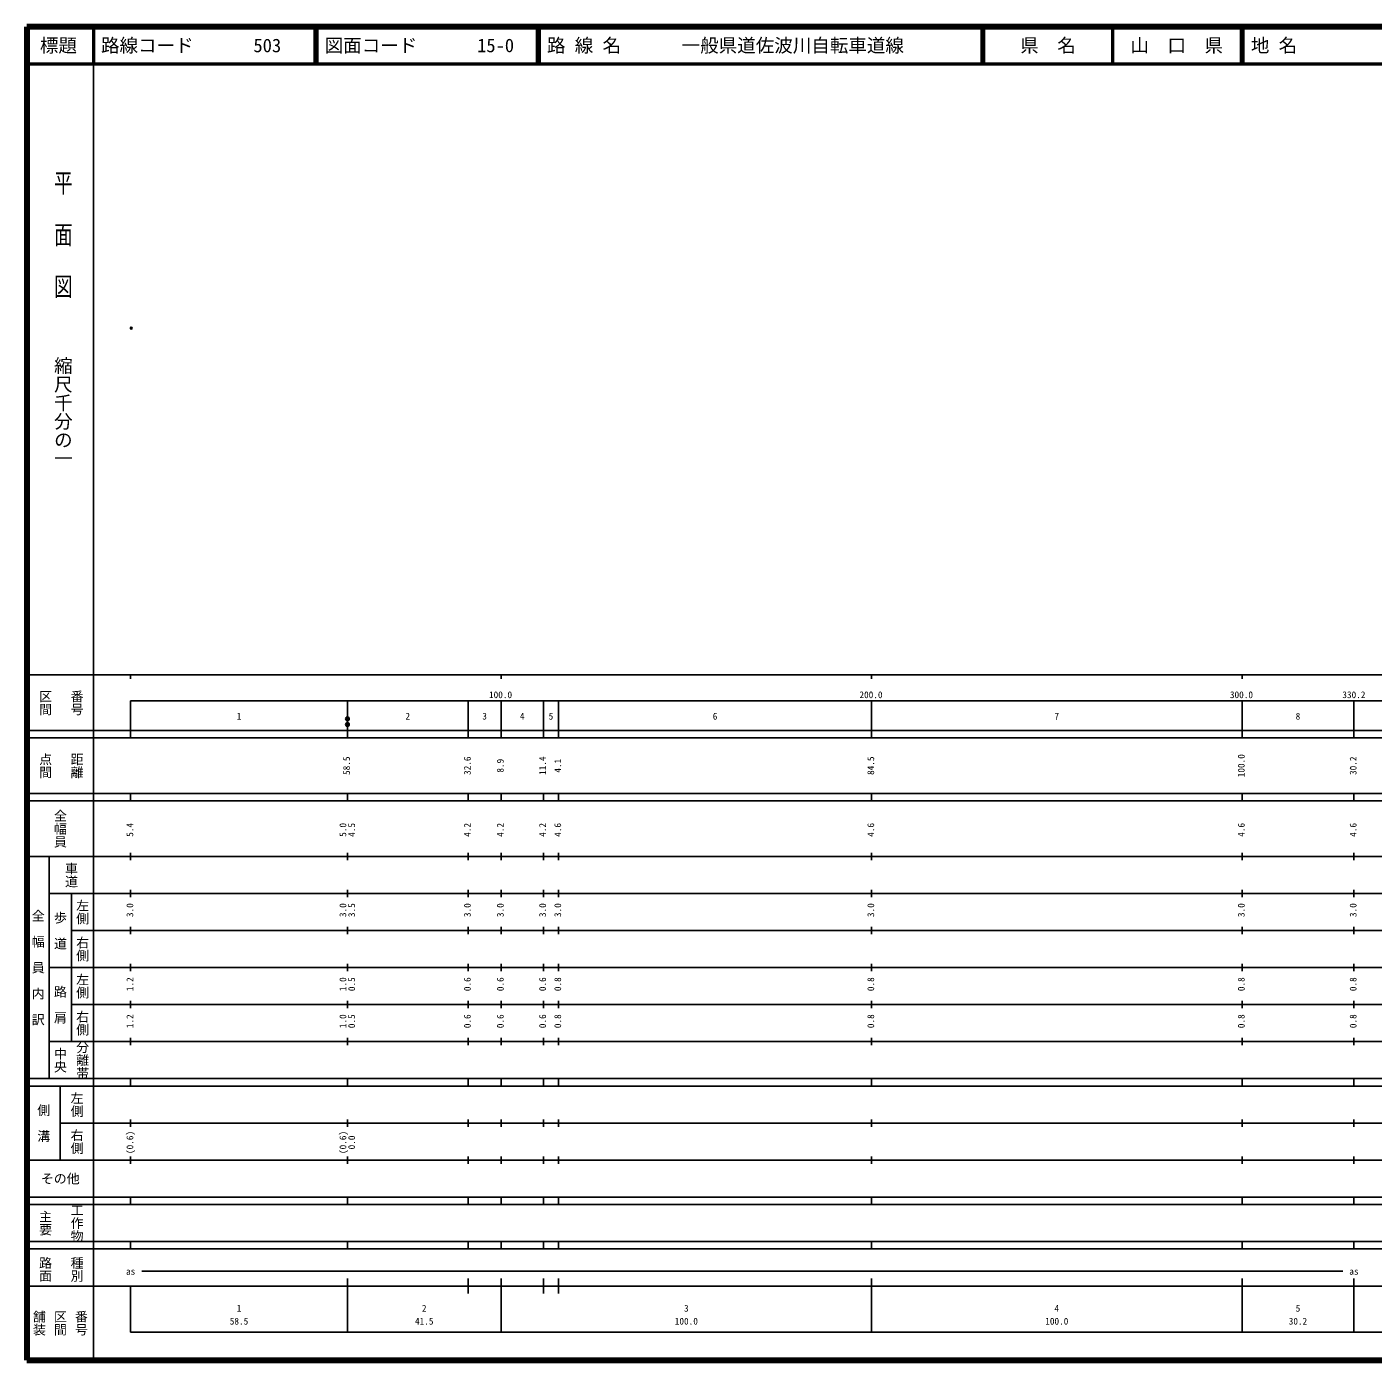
# Model space of a CAD drawing. Units: millimetres on the paper. Extents: x 40 to 680, y 20 to 380.
# Drawn here: x 40 to 403.4, y 20 to 380 of the extents above; entities that cross this region are included whole.
import ezdxf
from ezdxf.enums import TextEntityAlignment as Align

# ---------------------------------------------------------------- set-up
doc = ezdxf.new("R2010")
doc.units = ezdxf.units.MM
doc.header["$PDMODE"] = 32
doc.header["$PDSIZE"] = 0.5
doc.layers.add('M-OTRS', color=6, linetype='Continuous')
doc.layers.add('M-TTL-TXT', color=7, linetype='Continuous')
for name, color, linetype, lineweight in [('M-TTL', 2, 'Continuous', 140), ('M-TTL-BAND', 7, 'Continuous', 25), ('M-TTL-LINE', 7, 'Continuous', 50)]:
    doc.layers.add(name, color=color, linetype=linetype, lineweight=lineweight)
doc.styles.add('@ＭＳ ゴシック', font='')
doc.styles.add('ＭＳ ゴシック', font='')
doc.styles.get('@ＭＳ ゴシック').set_extended_font_data('@MS Gothic')
doc.styles.get('ＭＳ ゴシック').set_extended_font_data('MS Gothic')

msp = doc.modelspace()

# ---------------------------------------------------------------- hatches: boundary and pattern name
at = {"layer": 'M-TTL-BAND'}
for points in [[(127.003, 193.156, 1), (126.003, 193.156, 1)], [(127.004, 191.61, 1), (126.004, 191.61, 1)]]:
    msp.add_hatch(color=256, dxfattribs=at).paths.add_polyline_path(points)

# ---------------------------------------------------------------- linework, layer by layer
at = {"layer": 'M-OTRS'}
msp.add_point((68.174, 298.671), dxfattribs=at)
at = {"layer": 'M-TTL'}
for p, q in [((40, 380), (40, 20)), ((680, 380), (40, 380)), ((40, 20), (680, 20))]:
    msp.add_line(p, q, dxfattribs=at)
at = {"layer": 'M-TTL-BAND'}
for p, q in [((58, 370), (58, 20)), ((40, 205), (579, 205)), ((68, 205), (68, 204)), ((168, 205), (168, 204)), ((268, 205), (268, 204)), ((368, 205), (368, 204)), ((68, 198), (579, 198)), ((68, 198), (68, 188)), ((126.5, 188), (126.5, 198)), ((159.1, 188), (159.1, 198)), ((168, 188), (168, 198)), ((179.4, 188), (179.4, 198)), ((183.5, 188), (183.5, 198)), ((268, 188), (268, 198)), ((368, 188), (368, 198)), ((398.2, 188), (398.2, 198)), ((40, 190), (579, 190)), ((40, 188), (579, 188)), ((40, 173), (579, 173)), ((40, 171), (579, 171)), ((68, 171), (68, 173)), ((126.5, 171), (126.5, 173)), ((159.1, 171), (159.1, 173)), ((168, 171), (168, 173)), ((179.4, 171), (179.4, 173)), ((183.5, 171), (183.5, 173)), ((268, 171), (268, 173)), ((368, 171), (368, 173)), ((398.2, 171), (398.2, 173)), ((68, 155), (68, 157)), ((126.5, 155), (126.5, 157)), ((159.1, 155), (159.1, 157)), ((168, 155), (168, 157)), ((179.4, 155), (179.4, 157)), ((183.5, 155), (183.5, 157)), ((268, 155), (268, 157)), ((368, 155), (368, 157)), ((398.2, 155), (398.2, 157)), ((40, 156), (579, 156)), ((46, 96), (46, 156)), ((46, 146), (579, 146)), ((52, 146), (52, 106)), ((68, 145), (68, 147)), ((126.5, 145), (126.5, 147)), ((159.1, 145), (159.1, 147)), ((168, 145), (168, 147)), ((179.4, 145), (179.4, 147)), ((183.5, 145), (183.5, 147)), ((268, 145), (268, 147)), ((368, 145), (368, 147)), ((398.2, 145), (398.2, 147)), ((52, 136), (579, 136)), ((68, 135), (68, 137)), ((126.5, 135), (126.5, 137)), ((159.1, 135), (159.1, 137)), ((168, 135), (168, 137)), ((179.4, 135), (179.4, 137)), ((183.5, 135), (183.5, 137)), ((268, 135), (268, 137)), ((368, 135), (368, 137)), ((398.2, 135), (398.2, 137)), ((46, 126), (579, 126)), ((68, 125), (68, 127)), ((126.5, 125), (126.5, 127)), ((159.1, 125), (159.1, 127)), ((168, 125), (168, 127)), ((179.4, 125), (179.4, 127)), ((183.5, 125), (183.5, 127)), ((268, 125), (268, 127)), ((368, 125), (368, 127)), ((398.2, 125), (398.2, 127)), ((68, 115), (68, 117)), ((126.5, 115), (126.5, 117)), ((159.1, 115), (159.1, 117)), ((168, 115), (168, 117)), ((179.4, 115), (179.4, 117)), ((183.5, 115), (183.5, 117)), ((268, 115), (268, 117)), ((368, 115), (368, 117)), ((398.2, 115), (398.2, 117)), ((52, 116), (579, 116)), ((46, 106), (579, 106)), ((68, 105), (68, 107)), ((126.5, 105), (126.5, 107)), ((159.1, 105), (159.1, 107)), ((168, 105), (168, 107)), ((179.4, 105), (179.4, 107)), ((183.5, 105), (183.5, 107)), ((268, 105), (268, 107)), ((368, 105), (368, 107)), ((398.2, 105), (398.2, 107)), ((40, 96), (579, 96)), ((68, 94), (68, 96)), ((126.5, 94), (126.5, 96)), ((159.1, 94), (159.1, 96)), ((168, 94), (168, 96)), ((179.4, 94), (179.4, 96)), ((183.5, 94), (183.5, 96)), ((268, 94), (268, 96)), ((368, 94), (368, 96)), ((398.2, 94), (398.2, 96)), ((40, 94), (579, 94)), ((49, 94), (49, 74)), ((49, 84), (579, 84)), ((68, 83), (68, 85)), ((126.5, 83), (126.5, 85)), ((159.1, 83), (159.1, 85)), ((168, 83), (168, 85)), ((179.4, 83), (179.4, 85)), ((183.5, 83), (183.5, 85)), ((268, 83), (268, 85)), ((368, 83), (368, 85)), ((398.2, 83), (398.2, 85)), ((40, 74), (579, 74)), ((68, 73), (68, 75)), ((126.5, 73), (126.5, 75)), ((159.1, 73), (159.1, 75)), ((168, 73), (168, 75)), ((179.4, 73), (179.4, 75)), ((183.5, 73), (183.5, 75)), ((268, 73), (268, 75)), ((368, 73), (368, 75)), ((398.2, 73), (398.2, 75)), ((40, 64), (579, 64)), ((40, 62), (579, 62)), ((68, 62), (68, 64)), ((126.5, 62), (126.5, 64)), ((159.1, 62), (159.1, 64)), ((168, 62), (168, 64)), ((179.4, 62), (179.4, 64)), ((183.5, 62), (183.5, 64)), ((268, 62), (268, 64)), ((368, 62), (368, 64)), ((398.2, 62), (398.2, 64)), ((40, 52), (579, 52)), ((68, 50), (68, 52)), ((126.5, 50), (126.5, 52)), ((159.1, 50), (159.1, 52)), ((168, 50), (168, 52)), ((179.4, 50), (179.4, 52)), ((183.5, 50), (183.5, 52)), ((268, 50), (268, 52)), ((368, 50), (368, 52)), ((398.2, 50), (398.2, 52)), ((40, 50), (579, 50)), ((71, 44), (395.2, 44)), ((40, 40), (579, 40)), ((68, 40), (68, 27.5)), ((126.5, 27.5), (126.5, 42)), ((159.1, 38), (159.1, 42)), ((168, 27.5), (168, 42)), ((179.4, 38), (179.4, 42)), ((183.5, 38), (183.5, 42)), ((268, 27.5), (268, 42)), ((368, 27.5), (368, 42)), ((398.2, 27.5), (398.2, 42)), ((68, 27.5), (579, 27.5))]:
    msp.add_line(p, q, dxfattribs=at)
for centre in [(126.503, 193.156), (126.504, 191.61)]:
    msp.add_circle(centre, 0.5, dxfattribs=at)
at = {"layer": 'M-TTL-LINE'}
for p, q in [((58, 380), (58, 370)), ((117.75, 380), (117.75, 370)), ((118.25, 380), (118.25, 370)), ((177.75, 380), (177.75, 370)), ((178.25, 380), (178.25, 370)), ((297.75, 380), (297.75, 370)), ((298.25, 380), (298.25, 370)), ((333, 380), (333, 370)), ((367.75, 380), (367.75, 370)), ((368.25, 380), (368.25, 370)), ((40, 370), (680, 370))]:
    msp.add_line(p, q, dxfattribs=at)

# ---------------------------------------------------------------- texts
at = {"layer": 'M-TTL-BAND', "style": '@ＭＳ ゴシック', "width": 1.4}
msp.add_text('平  面  図', height=3.666, rotation=270, dxfattribs=at).set_placement((49.777, 306.475), align=Align.MIDDLE_RIGHT)
at = {"layer": 'M-TTL-BAND', "style": '@ＭＳ ゴシック'}
msp.add_text('縮尺千分の一', height=3.666, rotation=270, dxfattribs=at).set_placement((49.777, 261.03), align=Align.MIDDLE_RIGHT)
for s, p in [('区間', (45, 197.5)), ('番号', (53.5, 197.5)), ('点間', (45, 180.5)), ('距離', (53.5, 180.5)), ('全幅員', (49, 163.5)), ('車道', (52, 151)), ('左側', (55, 141)), ('全\u3000幅\u3000員\u3000内\u3000訳', (43, 126)), ('歩\u3000道', (49, 136)), ('右側', (55, 131)), ('左側', (55, 121)), ('路\u3000肩', (49, 116)), ('右側', (55, 111)), ('分離帯', (55, 101)), ('中央', (49, 101)), ('左側', (53.5, 89)), ('側\u3000溝', (44.5, 84)), ('右側', (53.5, 79)), ('主要', (45, 57)), ('工作物', (53.5, 57)), ('路面', (45, 44.5)), ('種別', (53.5, 44.5)), ('舗装', (43.333, 30)), ('区間', (49, 30)), ('番号', (54.667, 30))]:
    msp.add_text(s, height=2.566, rotation=270, dxfattribs=at).set_placement(p, align=Align.MIDDLE_CENTER)
at = {"layer": 'M-TTL-BAND', "style": 'ＭＳ ゴシック'}
for s, p in [('100.0', (167.844, 198.195)), ('200.0', (267.844, 198.195)), ('300.0', (367.844, 198.195)), ('330.2', (398.2, 198.195)), ('1', (97.25, 192.405)), ('2', (142.8, 192.405)), ('3', (163.55, 192.405)), ('4', (173.7, 192.405)), ('5', (181.45, 192.405)), ('6', (225.75, 192.405)), ('7', (318, 192.405)), ('8', (383.1, 192.405)), ('as', (68, 42.5)), ('as', (398.2, 42.5)), ('1', (97.25, 32.523)), ('2', (147.25, 32.523)), ('3', (218, 32.523)), ('4', (318, 32.523)), ('5', (383.1, 32.523)), ('58.5', (97.25, 29.033)), ('41.5', (147.25, 29.033)), ('100.0', (218, 29.033)), ('100.0', (318, 29.033)), ('30.2', (383.1, 29.033))]:
    msp.add_text(s, height=1.833, dxfattribs=at).set_placement(p, align=Align.BOTTOM_CENTER)
for s, p in [('58.5', (127.747, 180.5)), ('32.6', (160.347, 180.5)), ('8.9', (169.247, 180.5)), ('11.4', (180.647, 180.5)), ('4.1', (184.747, 180.5)), ('84.5', (269.247, 180.5)), ('100.0', (369.247, 180.5)), ('30.2', (399.447, 180.5)), ('5.4', (69.247, 163.174)), ('5.0', (126.747, 163.174)), ('4.5', (129.117, 163.174)), ('4.2', (160.347, 163.174)), ('4.2', (169.247, 163.174)), ('4.2', (180.647, 163.174)), ('4.6', (184.747, 163.174)), ('4.6', (269.247, 163.174)), ('4.6', (369.247, 163.174)), ('4.6', (399.447, 163.174)), ('3.0', (69.247, 141.5)), ('3.0', (126.747, 141.5)), ('3.5', (129.117, 141.5)), ('3.0', (160.347, 141.5)), ('3.0', (169.247, 141.5)), ('3.0', (180.647, 141.5)), ('3.0', (184.747, 141.5)), ('3.0', (269.247, 141.5)), ('3.0', (369.247, 141.5)), ('3.0', (399.447, 141.5)), ('1.2', (69.247, 121.5)), ('1.0', (126.747, 121.5)), ('0.5', (129.117, 121.5)), ('0.6', (160.347, 121.5)), ('0.6', (169.247, 121.5)), ('0.6', (180.647, 121.5)), ('0.8', (184.747, 121.5)), ('0.8', (269.247, 121.5)), ('0.8', (369.247, 121.5)), ('0.8', (399.447, 121.5)), ('1.2', (69.247, 111.5)), ('1.0', (126.747, 111.5)), ('0.5', (129.117, 111.5)), ('0.6', (160.347, 111.5)), ('0.6', (169.247, 111.5)), ('0.6', (180.647, 111.5)), ('0.8', (184.747, 111.5)), ('0.8', (269.247, 111.5)), ('0.8', (369.247, 111.5)), ('0.8', (399.447, 111.5)), ('(0.6)', (69.247, 78.764)), ('(0.6)', (126.747, 78.764)), ('0.0', (129.117, 78.764))]:
    msp.add_text(s, height=1.833, rotation=90, dxfattribs=at).set_placement(p, align=Align.BOTTOM_CENTER)
msp.add_text('その他', height=2.566, dxfattribs=at).set_placement((49, 69), align=Align.MIDDLE_CENTER)
at = {"layer": 'M-TTL-TXT', "style": 'ＭＳ ゴシック'}
for s, p in [('標題', (48.5, 375)), ('県\u3000名', (315.625, 375)), ('山\u3000口\u3000県', (350.375, 375))]:
    msp.add_text(s, height=3.666, dxfattribs=at).set_placement(p, align=Align.MIDDLE_CENTER)
for s, p in [('路線コード', (60, 375)), ('503', (101.142, 375)), ('図面コード', (120.38, 375)), ('15-0', (161.521, 375)), ('路 線 名', (180.38, 375)), ('一般県道佐波川自転車道線', (216.734, 375)), ('地 名', (370.38, 375))]:
    msp.add_text(s, height=3.666, dxfattribs=at).set_placement(p, align=Align.MIDDLE_LEFT)

doc.saveas('drawing.dxf')
